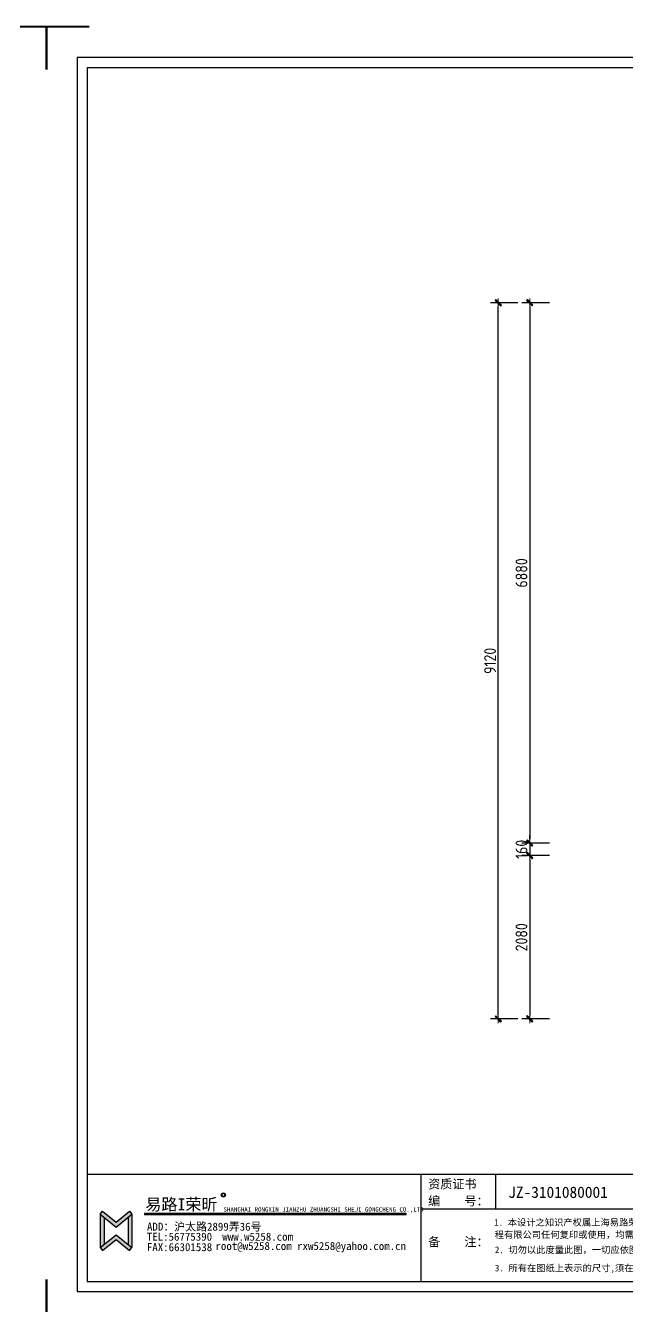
# Model space of a CAD drawing. Header units: millimetres. Extents: x -58733 to 427521, y -235734 to 553534.
# Drawn here: x 318671 to 326333, y -205501 to -189192 of the extents above; entities that cross this region are included whole.
import ezdxf

# ---------------------------------------------------------------- set-up
doc = ezdxf.new("R2010")
doc.units = ezdxf.units.MM
doc.layers.add('图框', color=251, linetype='Continuous')
doc.layers.add('目录文字', color=8, linetype='Continuous')
doc.layers.add('墙体', color=7, linetype='Continuous', lineweight=30)
doc.styles.add('CCD_DIM', font='ARCHS.SHX')
doc.styles.get("Standard").update_dxf_attribs({"font": 'simsun.ttc'})
doc.styles.add('YQ_DIM', font='SUPEROS.SHX', dxfattribs={"width": 0.8, "bigfont": 'HZDX.SHX'})
doc.styles.add('宋体', font='simsun.ttc', dxfattribs={"height": 120})
doc.styles.add('英文', font='simhei.ttf')
doc.styles.add('黑体', font='simhei.ttf')
doc.dimstyles.new('海龍1：50', dxfattribs={"dimscale": 50, "dimtxt": 3, "dimasz": 1, "dimexe": 2, "dimexo": 2, "dimgap": 0.6, "dimtad": 1, "dimdec": 0, "dimrnd": 5, "dimdsep": 46, "dimtxsty": 'CCD_DIM', "dimblk": 'WS-cj', "dimcen": 1, "dimclrd": 242, "dimclre": 242, "dimclrt": 2, "dimadec": 0, "dimazin": 2, "dimtfac": 1, "dimtdec": 0, "dimtix": 1, "dimtmove": 2, "dimatfit": 3, "dimldrblk": 'CCD_Leader_Arrow', "dimfxl": 5, "dimfxlon": 1, "dimtolj": 1, "dimarcsym": 0})

# ---------------------------------------------------------------- blocks, each defined once
blk = doc.blocks.new('图框1比60')
h = blk.add_hatch(color=8)
edge = h.paths.add_edge_path()
edge.add_ellipse((163710, 45505), major_axis=(-0.2, 29.4), ratio=1, start_angle=269.6878, end_angle=449.6878)
edge.add_ellipse((163710, 45505), major_axis=(-0.2, 29.4), ratio=1, start_angle=89.5622, end_angle=269.5622)
edge = h.paths.add_edge_path(flags=16)
edge.add_ellipse((163710, 45505), major_axis=(0, 24.9), ratio=1, start_angle=269.966, end_angle=449.966)
edge.add_ellipse((163710, 45505), major_axis=(0, 24.9), ratio=1, start_angle=89.8872, end_angle=269.8872)
h = blk.add_hatch(color=8)
h.paths.add_polyline_path([(162213, 45056), (162434, 45236), (162401, 45277), (162213, 45124), (162025, 45277), (161992, 45236)])
h.paths.add_polyline_path([(162213, 44882), (162401, 44729), (162434, 44770), (162213, 44950), (161992, 44770), (162025, 44729)])
blk.add_hatch(color=8).paths.add_polyline_path([(162610, 45245), (162610, 45227), (166263, 45227), (166263, 45245)])
h = blk.add_hatch(color=8)
h.paths.add_polyline_path([(162044, 45193), (161992, 45236), (161992, 44770), (162044, 44813)])
h.paths.add_polyline_path([(162434, 45236), (162381, 45193), (162381, 44813), (162434, 44770)])
at = {"layer": '目录文字'}
h = blk.add_hatch(color=8, dxfattribs=at)
edge = h.paths.add_edge_path()
edge.add_ellipse((163710, 45505), major_axis=(-0.2, 29.4), ratio=1, start_angle=89.5622, end_angle=269.5622)
edge.add_ellipse((163710, 45505), major_axis=(-0.2, 29.4), ratio=1, start_angle=269.6621, end_angle=449.6621)
edge = h.paths.add_edge_path(flags=16)
edge.add_ellipse((163710, 45505), major_axis=(0, 24.9), ratio=1, start_angle=90.0288, end_angle=270.0288, ccw=False)
edge.add_ellipse((163710, 45505), major_axis=(0, 24.9), ratio=1, start_angle=-89.8872, end_angle=90.1128, ccw=False)
h.paths.add_polyline_path([(163689, 45539), (163733, 45539), (163733, 45472), (163689, 45472)], flags=9)
at = {"color": 8}
for p, q in [((161992, 45236), (162025, 45277)), ((162025, 45277), (162213, 45124)), ((162213, 45124), (162401, 45277)), ((162401, 45277), (162434, 45236)), ((166263, 45245), (162610, 45245)), ((166263, 45227), (166263, 45245)), ((161992, 45236), (161992, 44770)), ((161992, 45236), (162213, 45056)), ((162044, 45193), (162044, 44813)), ((162213, 45056), (162434, 45236)), ((162381, 45193), (162381, 44813)), ((162434, 45236), (162434, 44770)), ((166263, 45227), (162610, 45227)), ((161992, 44770), (162213, 44950)), ((162213, 44950), (162434, 44770)), ((161992, 44770), (162025, 44729)), ((162025, 44729), (162213, 44882)), ((162213, 44882), (162401, 44729)), ((162401, 44729), (162434, 44770))]:
    blk.add_line(p, q, dxfattribs=at)
blk.add_ellipse((163710, 45505, 0), major_axis=(0.1, 29.4), ratio=1, start_param=1.575118209033049, end_param=7.858303516212636, dxfattribs=at)
at = {"layer": '图框', "color": 121}
for p, q in [((161670, 61389), (161670, 44157)), ((186038, 61389), (161670, 61389)), ((161670, 44157), (186038, 44157))]:
    blk.add_line(p, q, dxfattribs=at)
at = {"layer": '图框', "color": 8}
for p, q in [((161809, 61249), (161809, 44297)), ((161809, 61249), (161809, 45797)), ((161809, 61249), (185898, 61249)), ((161809, 45797), (185898, 45797)), ((161809, 45797), (185898, 45797)), ((166465, 45797), (166465, 44297)), ((167511, 45797), (167511, 45305)), ((170675, 45305), (166465, 45305)), ((161809, 44297), (185898, 44297))]:
    blk.add_line(p, q, dxfattribs=at)
at = {"layer": '图框', "color": 121, "const_width": 28.3}
for points in [[(161841, 61818), (161241, 61818), (161241, 61217)], [(185866, 61818), (186467, 61818), (186467, 61217)], [(161841, 43728), (161241, 43728), (161241, 44329)], [(185866, 43728), (186467, 43728), (186467, 44329)]]:
    blk.add_lwpolyline(points, dxfattribs=at)
at = {"layer": '目录文字', "color": 8}
blk.add_line((162610, 45245), (162610, 45227), dxfattribs=at)
blk.add_ellipse((163710, 45505, 0), major_axis=(0.4, 24.9), ratio=1, start_param=1.571448490114663, end_param=7.854633797294249, dxfattribs=at)
for s, height, style, width, p in [('资质证书', 123.8, '宋体', 0.999898, (166569, 45595)), ('易路I荣昕', 164.1, '黑体', 0.999898, (162621, 45292)), ('R', 44.9, 'YQ_DIM', 0.8, (163698, 45483, 0)), ('编    号：', 123.8, '宋体', 0.999898, (166569, 45359)), ('SHANGHAI RONGXIN JIANZHU ZHUANGSHI SHEJI GONGCHENG CO.,LTD', 61.54, '英文', 0.999898, (163713, 45273)), ('ADD：沪太路2899弄36号', 111.72, '英文', 0.999898, (162644, 45007)), ('1. 本设计之知识产权属上海易路荣昕建筑装饰设计工', 92.51, '黑体', 0.999898, (167491, 45076)), ('TEL:56775390', 111.72, '英文', 0.999898, (162641, 44867)), ('www.w5258.com', 111.72, '英文', 0.999898, (163695, 44867)), ('备    注：', 123.8, '宋体', 0.999898, (166569, 44788)), ('程有限公司任何复印或使用，均需获得书面授权。', 92.51, '黑体', 0.999898, (167498, 44904)), ('FAX:66301538', 111.72, '英文', 0.999898, (162642, 44721)), ('root@w5258.com rxw5258@yahoo.com.cn', 111.72, '英文', 0.999898, (163600, 44737)), ('2. 切勿以此度量此图，一切应依图内数字所示为准。', 92.51, '黑体', 0.999898, (167500, 44693)), ('3. 所有在图纸上表示的尺寸,须在现场复核和修正。', 92.51, '黑体', 0.999898, (167500, 44438))]:
    blk.add_text(s, height=height, dxfattribs=dict(at, style=style, width=width)).set_placement(p)
at = {"layer": '目录文字', "width": 1}
blk.add_text('JZ-3101080001', height=157.18, dxfattribs=at).set_placement((167687, 45465))
blk = doc.blocks.new('WS-cj')
blk.add_hatch(color=1).paths.add_polyline_path([(0.59, 0.82), (-0.82, -0.59), (-0.59, -0.82), (0.82, 0.59)])
at = {"color": 1, "linetype": 'ByBlock', "lineweight": 0}
for p, q in [((-1.1, 0), (0, 0)), ((0, 0), (1.1, 0))]:
    blk.add_line(p, q, dxfattribs=at)
at = {"color": 1}
blk.add_lwpolyline([(0.59, 0.82), (-0.82, -0.59), (-0.59, -0.82), (0.82, 0.59)], close=True, dxfattribs=at)
blk = doc.blocks.new('*D1333')
at = {"color": 242, "lineweight": -2}
for p, q in [((164296, -192721), (163946, -192721)), ((164046, -192771), (164046, -199551)), ((164296, -199601), (163946, -199601))]:
    blk.add_line(p, q, dxfattribs=at)
at = {"layer": 'Defpoints', "color": 0}
for p in [(164446, -192721), (164046, -199601), (164446, -199601)]:
    blk.add_point(p, dxfattribs=at)
at = {"color": 242, "linetype": 'ByBlock', "lineweight": -2, "xscale": 50, "yscale": 50, "zscale": 50}
for p, rotation in [((164046, -192721), 90), ((164046, -199601), 270)]:
    blk.add_blockref('WS-cj', p, dxfattribs=dict(at, rotation=rotation))
at = {"color": 2, "insert": (163941, -196161), "char_height": 150, "attachment_point": 5, "rotation": 90, "style": 'CCD_DIM'}
blk.add_mtext('\\A1;6880', dxfattribs=at)
blk = doc.blocks.new('CCD_Leader_Arrow')
at = {"color": 1, "linetype": 'ByBlock'}
blk.add_line((0, 0), (-1, 0), dxfattribs=at)
for points in [[(-0.86, 0.67), (-0.6, 0.85), (-0.24, 0), (0, 0)], [(-0.86, -0.67), (-0.6, -0.85), (-0.24, 0), (0, 0)]]:
    blk.add_solid(points, dxfattribs=at)
blk = doc.blocks.new('*D1334')
at = {"color": 242, "lineweight": -2}
for p, q in [((164296, -199601), (163946, -199601)), ((164046, -199551), (164046, -199501)), ((164046, -199601), (164046, -199761)), ((164296, -199761), (163946, -199761)), ((164046, -199811), (164046, -199861))]:
    blk.add_line(p, q, dxfattribs=at)
at = {"layer": 'Defpoints', "color": 0}
for p in [(164446, -199601), (164046, -199761), (164446, -199761)]:
    blk.add_point(p, dxfattribs=at)
at = {"color": 242, "linetype": 'ByBlock', "lineweight": -2, "xscale": 50, "yscale": 50, "zscale": 50}
for p, rotation in [((164046, -199601), 270), ((164046, -199761), 90)]:
    blk.add_blockref('WS-cj', p, dxfattribs=dict(at, rotation=rotation))
at = {"color": 2, "insert": (163941, -199681), "char_height": 150, "attachment_point": 5, "rotation": 90, "style": 'CCD_DIM'}
blk.add_mtext('\\A1;160', dxfattribs=at)
blk = doc.blocks.new('*D1335')
at = {"color": 242, "lineweight": -2}
for p, q in [((164296, -199761), (163946, -199761)), ((164046, -199811), (164046, -201791)), ((164296, -201841), (163946, -201841))]:
    blk.add_line(p, q, dxfattribs=at)
at = {"layer": 'Defpoints', "color": 0}
for p in [(164446, -199761), (164046, -201841), (164446, -201841)]:
    blk.add_point(p, dxfattribs=at)
at = {"color": 242, "linetype": 'ByBlock', "lineweight": -2, "xscale": 50, "yscale": 50, "zscale": 50}
for p, rotation in [((164046, -199761), 90), ((164046, -201841), 270)]:
    blk.add_blockref('WS-cj', p, dxfattribs=dict(at, rotation=rotation))
at = {"color": 2, "insert": (163941, -200801), "char_height": 150, "attachment_point": 5, "rotation": 90, "style": 'CCD_DIM'}
blk.add_mtext('\\A1;2080', dxfattribs=at)
blk = doc.blocks.new('*D1336')
at = {"color": 242, "lineweight": -2}
for p, q in [((163896, -192721), (163546, -192721)), ((163646, -201791), (163646, -192771)), ((163896, -201841), (163546, -201841))]:
    blk.add_line(p, q, dxfattribs=at)
at = {"layer": 'Defpoints', "color": 0}
for p in [(163646, -192721), (164446, -192721), (164446, -201841)]:
    blk.add_point(p, dxfattribs=at)
at = {"color": 242, "linetype": 'ByBlock', "lineweight": -2, "xscale": 50, "yscale": 50, "zscale": 50}
for p, rotation in [((163646, -192721), 90), ((163646, -201841), 270)]:
    blk.add_blockref('WS-cj', p, dxfattribs=dict(at, rotation=rotation))
at = {"color": 2, "insert": (163541, -197281), "char_height": 150, "attachment_point": 5, "rotation": 90, "style": 'CCD_DIM'}
blk.add_mtext('\\A1;9120', dxfattribs=at)
blk = doc.blocks.new('家具布置图')
for base, p1, p2, picture, middle in [((163645.7, -192720.6), (164445.7, -201840.6), (164445.7, -192720.6), '*D1336', (163540.7, -197280.6)), ((164045.7, -199600.6), (164445.7, -192720.6), (164445.7, -199600.6), '*D1333', (163940.7, -196160.6)), ((164045.7, -199760.6), (164445.7, -199600.6), (164445.7, -199760.6), '*D1334', (163940.7, -199680.6)), ((164045.7, -201840.6), (164445.7, -199760.6), (164445.7, -201840.6), '*D1335', (163940.7, -200800.6))]:
    dim = blk.add_linear_dim(base=base, p1=p1, p2=p2, angle=90, dimstyle='海龍1：50')
    dim.commit()
    dim.dimension.update_dxf_attribs({"geometry": picture, "text_midpoint": middle})

msp = doc.modelspace()

# ---------------------------------------------------------------- block references
at = {"color": 4}
msp.add_blockref('家具布置图', (161043.5, 0), dxfattribs=at)
at = {"layer": '墙体', "color": 0, "xscale": 0.9120113186390109, "yscale": 0.9120113186390109, "zscale": 0.9120113186390109}
for p in [(148877.4, -245583.6), (171883.6, -245583.6)]:
    msp.add_blockref('图框1比60', p, dxfattribs=at)

doc.saveas('drawing.dxf')
